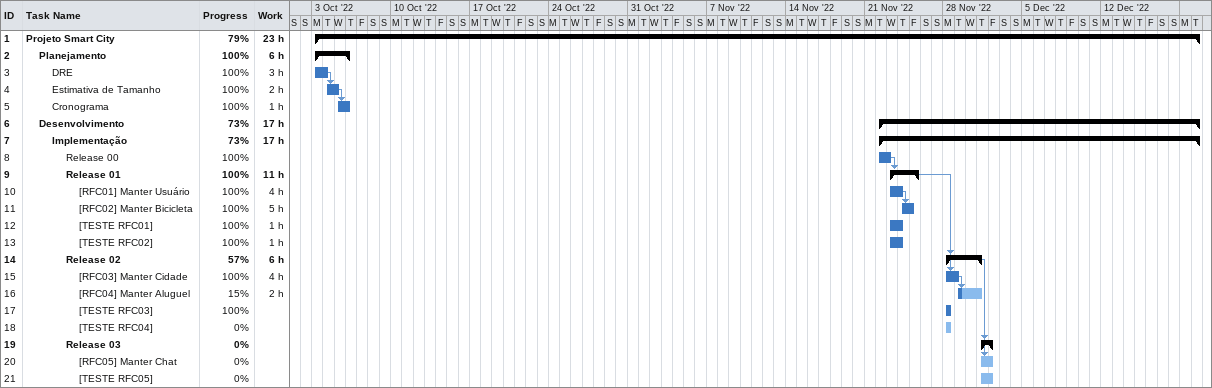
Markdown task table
| ID | Level | Task | Start | Finish | Predecessors | % complete | Work (h) |
|---|---|---|---|---|---|---|---|
| 1 | 1 | **Projeto Smart City** | 2022-10-03 | 2022-12-20 |  | 79 | 23 |
| 2 | 2 | **Planejamento** | 2022-10-03 | 2022-10-06 |  | 100 | 6 |
| 3 | 3 | DRE | 2022-10-03 | 2022-10-04 |  | 100 | 3 |
| 4 | 3 | Estimativa de Tamanho | 2022-10-04 | 2022-10-05 | 3 | 100 | 2 |
| 5 | 3 | Cronograma | 2022-10-05 | 2022-10-06 | 4 | 100 | 1 |
| 6 | 2 | **Desenvolvimento** | 2022-11-22 | 2022-12-20 |  | 73 | 17 |
| 7 | 3 | **Implementação** | 2022-11-22 | 2022-12-20 |  | 73 | 17 |
| 8 | 4 | Release 00 | 2022-11-22 | 2022-11-23 |  | 100 |  |
| 9 | 4 | **Release 01** | 2022-11-23 | 2022-11-25 | 8 | 100 | 11 |
| 10 | 5 | [RFC01] Manter Usuário | 2022-11-23 | 2022-11-24 |  | 100 | 4 |
| 11 | 5 | [RFC02] Manter Bicicleta | 2022-11-24 | 2022-11-25 | 10 | 100 | 5 |
| 12 | 5 | [TESTE RFC01] | 2022-11-23 | 2022-11-24 |  | 100 | 1 |
| 13 | 5 | [TESTE RFC02] | 2022-11-23 | 2022-11-24 |  | 100 | 1 |
| 14 | 4 | **Release 02** | 2022-11-28 | 2022-12-01 | 9 | 57 | 6 |
| 15 | 5 | [RFC03] Manter Cidade | 2022-11-28 | 2022-11-29 | 9 | 100 | 4 |
| 16 | 5 | [RFC04] Manter Aluguel | 2022-11-29 | 2022-12-01 | 15 | 15 | 2 |
| 17 | 5 | [TESTE RFC03] | 2022-11-28 | 2022-11-28 |  | 100 |  |
| 18 | 5 | [TESTE RFC04] | 2022-11-28 | 2022-11-28 |  | 0 |  |
| 19 | 4 | **Release 03** | 2022-12-01 | 2022-12-02 | 14 | 0 |  |
| 20 | 5 | [RFC05] Manter Chat | 2022-12-01 | 2022-12-02 | 14 | 0 |  |
| 21 | 5 | [TESTE RFC05] | 2022-12-01 | 2022-12-02 |  | 0 |  |
